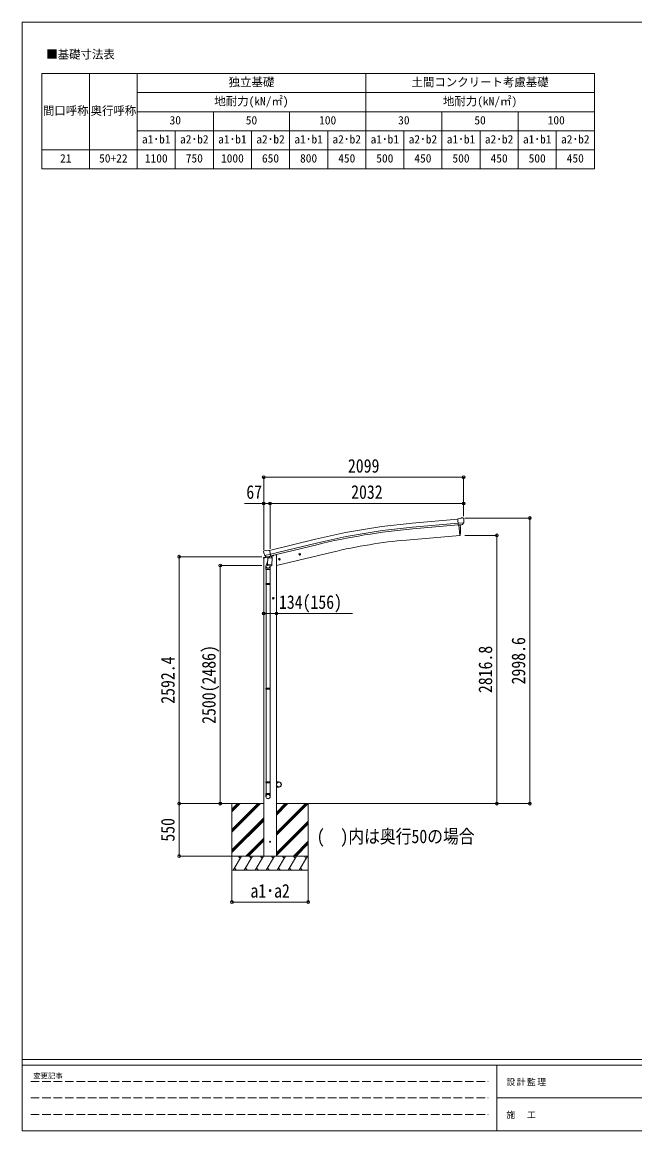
# Model space of a CAD drawing. Units: millimetres at full size, sheet at 1:30. Extents: x -8385 to 8479, y -5853 to 5787.
# Drawn here: x -8385 to -1953, y -5853 to 5787 of the extents above; entities that cross this region are included whole.
import ezdxf
from ezdxf.enums import TextEntityAlignment as Align

# ---------------------------------------------------------------- set-up
doc = ezdxf.new("R2010")
doc.units = ezdxf.units.MM
doc.header["$LTSCALE"] = 30
doc.header["$PDMODE"] = 32
doc.header["$PDSIZE"] = 30
doc.linetypes.add('DASHED3', pattern=[4, 3, -1])
for name, color, linetype, lineweight in [('0-0_0', 7, 'Continuous', 9), ('0-1_本体', 4, 'Continuous', 9), ('0-2_部品', 7, 'Continuous', 9), ('0-4_TABLE1', 3, 'Continuous', 9), ('0-5_DIM1', 3, 'Continuous', 9), ('0-A_寸法', 6, 'Continuous', 9), ('1-0_FRAME', 7, 'Continuous', 18), ('F-0_240', 7, 'Continuous', 9)]:
    doc.layers.add(name, color=color, linetype=linetype, lineweight=lineweight)
doc.styles.add('ＭＳ ゴシック', font='')
doc.styles.get('ＭＳ ゴシック').set_extended_font_data('MS Gothic')

msp = doc.modelspace()

# ---------------------------------------------------------------- linework, layer by layer
at = {"layer": '0-0_0'}
for p, q in [((-5849.55, -2417.54), (-6199.83, -2417.54)), ((-6182.55, -2505.19), (-6094.9, -2417.54)), ((-6182.55, -2491.05), (-6109.04, -2417.54)), ((-6182.55, -2476.91), (-6123.18, -2417.54)), ((-6182.55, -2717.32), (-5882.76, -2417.54)), ((-6182.55, -2703.18), (-5896.9, -2417.54)), ((-6182.55, -2689.04), (-5911.05, -2417.54)), ((-6182.55, -2417.54), (-6182.55, -3117.54)), ((-5715.55, -2509.39), (-5623.7, -2417.54)), ((-5715.55, -2523.53), (-5609.56, -2417.54)), ((-5715.55, -2537.67), (-5595.42, -2417.54)), ((-5715.55, -2735.66), (-5397.43, -2417.54)), ((-5715.55, -2721.52), (-5411.57, -2417.54)), ((-5715.55, -2749.8), (-5383.29, -2417.54)), ((-5715.55, -2417.54), (-3706.2, -2417.54)), ((-5382.55, -2417.54), (-5382.55, -3117.54)), ((-6182.55, -2901.17), (-5849.55, -2568.17)), ((-6182.55, -2915.31), (-5849.55, -2582.32)), ((-6182.55, -2929.46), (-5849.55, -2596.46)), ((-5715.55, -2933.65), (-5382.55, -2600.65)), ((-5715.55, -2947.79), (-5382.55, -2614.79)), ((-5715.55, -2961.93), (-5382.55, -2628.93)), ((-6036.78, -2967.54), (-5849.55, -2780.31)), ((-6022.64, -2967.54), (-5849.55, -2794.45)), ((-6008.5, -2967.54), (-5849.55, -2808.59)), ((-5537.31, -2967.54), (-5382.55, -2812.78)), ((-5523.16, -2967.54), (-5382.55, -2826.93)), ((-5509.02, -2967.54), (-5382.55, -2841.07)), ((-5382.55, -2967.54), (-6182.55, -2967.54)), ((-6169.85, -3117.54), (-6083.24, -2967.54)), ((-6098.24, -2993.52), (-6113.25, -2967.54)), ((-6054.38, -3117.54), (-5967.77, -2967.54)), ((-5982.77, -2993.52), (-5997.78, -2967.54)), ((-5938.91, -3117.54), (-5852.3, -2967.54)), ((-5867.3, -2993.52), (-5882.3, -2967.54)), ((-5823.44, -3117.54), (-5736.83, -2967.54)), ((-5751.83, -2993.52), (-5766.83, -2967.54)), ((-5707.97, -3117.54), (-5621.36, -2967.54)), ((-5636.36, -2993.52), (-5651.36, -2967.54)), ((-5592.49, -3117.54), (-5505.89, -2967.54)), ((-5535.89, -2967.54), (-5520.89, -2993.52)), ((-5477.03, -3117.54), (-5390.42, -2967.54)), ((-5420.42, -2967.54), (-5405.42, -2993.52)), ((-6182.55, -3117.54), (-5382.55, -3117.54)), ((-6154.85, -3091.56), (-6139.85, -3117.54)), ((-6039.38, -3091.56), (-6024.38, -3117.54)), ((-5923.91, -3091.56), (-5908.91, -3117.54)), ((-5808.44, -3091.56), (-5793.44, -3117.54)), ((-5692.97, -3091.56), (-5677.97, -3117.54)), ((-5577.5, -3091.56), (-5562.5, -3117.54)), ((-5462.03, -3091.56), (-5447.03, -3117.54))]:
    msp.add_line(p, q, dxfattribs=at)
at = {"layer": '0-1_本体'}
for p, q in [((-3812.71, 570.82), (-4289.65, 527.76)), ((-3809.01, 527.98), (-4285.79, 484.98)), ((-3807.48, 511), (-4284.26, 468.01)), ((-3800.18, 508.39), (-3790.63, 399.25)), ((-5789.51, 242.06), (-5306.58, 359.36)), ((-3790.63, 399.25), (-4348.5, 350.44)), ((-5779.48, 200.3), (-5296.44, 317.62)), ((-5775.5, 183.72), (-5292.42, 301.06)), ((-5849.55, 159.35), (-5849.55, -2967.54)), ((-5715.55, 195.46), (-5727.17, 195.46)), ((-5715.55, 82.34), (-5126.77, 223.7)), ((-5715.55, 195.46), (-5715.55, -2967.54))]:
    msp.add_line(p, q, dxfattribs=at)
msp.add_lwpolyline([(-3800.18, 508.39), (-3790.63, 399.25), (-3788.08, 399.56)], dxfattribs=at)
for centre, radius, start, end in [((-3665.05, -6398.68), 6954.55, 95.15276, 103.65276), ((-3665.05, -6398.68), 6911.6, 95.15276, 103.65276), ((-3665.05, -6398.68), 6894.55, 95.15276, 103.65276), ((-4483.54, 454.07), 700, 355.76043, 4.54658), ((-3884.82, -4949.37), 5320.05, 95, 103.5), ((-3788.45, 402.54), 3, 277, 355.76043)]:
    msp.add_arc(centre, radius, start, end, dxfattribs=at)
at = {"layer": '0-2_部品'}
for p, q in [((-3759.67, 583.11), (-3773.33, 581.91)), ((-3786.29, 574.76), (-3812.85, 572.43)), ((-3807.2, 507.77), (-3812.85, 572.43)), ((-3749.99, 532.47), (-3808.91, 527.31)), ((-3797.23, 508.64), (-3807.2, 507.77)), ((-3786.29, 574.76), (-3774.57, 581.52)), ((-3763.63, 511.58), (-3771.33, 510.91)), ((-3761.24, 512.98), (-3750.31, 531.92)), ((-3750.53, 577.36), (-3756.01, 581.96)), ((-3749.47, 575.32), (-3749.35, 573.97)), ((-5846.76, 235.65), (-5850.62, 229.35)), ((-5843.66, 237.9), (-5830.48, 241.06)), ((-5815.92, 238.39), (-5829.18, 241.08)), ((-5815.92, 238.39), (-5789.99, 244.61)), ((-5852.1, 158.74), (-5809.4, 168.99)), ((-5852.1, 165.63), (-5852.1, 158.74)), ((-5850.98, 227.07), (-5850.7, 225.92)), ((-5823.6, 174.84), (-5849.8, 168.55)), ((-5836.92, 186.77), (-5779.42, 200.57)), ((-5820.07, 171.86), (-5836.45, 186.35)), ((-5808.48, 122.34), (-5823.17, 83.78)), ((-5817.36, 171.29), (-5809.84, 173.09)), ((-5816.53, 171.39), (-5815, 171.76)), ((-5815, 171.76), (-5778.29, 180.57)), ((-5813.16, 171.53), (-5813.21, 170.79)), ((-5812.45, 169.75), (-5786.64, 163.32)), ((-5805.54, 164.41), (-5810.21, 97.57)), ((-5759.85, 161.21), (-5805.54, 164.41)), ((-5803.76, 167.59), (-5803.99, 164.3)), ((-5784.24, 178.75), (-5785.27, 164.14)), ((-5778.29, 180.57), (-5776.76, 180.94)), ((-5775.21, 183.04), (-5774.27, 182.98)), ((-5774.27, 182.98), (-5760.95, 167.66)), ((-5770.27, 178.39), (-5751.38, 182.92)), ((-5764.52, 94.37), (-5759.85, 161.21)), ((-5760.95, 167.66), (-5761.4, 161.32)), ((-5747.55, 191.1), (-5747.55, 187.78)), ((-5694.44, 146.54), (-5674.99, 151.21)), ((-5689.88, 154.32), (-5692.01, 147.12)), ((-5682.58, 156.07), (-5689.88, 154.32)), ((-5682.38, 139.15), (-5687.05, 158.6)), ((-5677.42, 150.63), (-5682.58, 156.07)), ((-5679.55, 143.43), (-5677.42, 150.63)), ((-5480.52, 197.9), (-5461.07, 202.57)), ((-5475.96, 205.68), (-5478.09, 198.48)), ((-5468.66, 207.43), (-5475.96, 205.68)), ((-5468.46, 190.51), (-5473.13, 209.96)), ((-5463.5, 201.99), (-5468.66, 207.43)), ((-5465.63, 194.79), (-5463.5, 201.99)), ((-5826.54, 41.7), (-5826.54, 76.05)), ((-5780.54, 41.7), (-5826.54, 41.7)), ((-5824.54, 41.7), (-5824.54, -105)), ((-5811.07, 85.1), (-5810.2, 97.57)), ((-5810.67, 83.74), (-5810.68, 83.74)), ((-5764.52, 94.37), (-5810.21, 97.57)), ((-5809.23, 82.96), (-5767.53, 80.05)), ((-5779.14, 80.86), (-5783.69, 69.54)), ((-5782.54, 41.7), (-5782.54, -105)), ((-5780.54, 76.36), (-5780.54, 41.7)), ((-5764.54, 94.37), (-5765.42, 81.68)), ((-5826.54, -107), (-5825.54, -105)), ((-5780.54, -107), (-5826.54, -107)), ((-5780.54, -115), (-5826.54, -115)), ((-5781.54, -105), (-5825.54, -105)), ((-5780.54, -107), (-5781.54, -105)), ((-5780.54, -115), (-5781.54, -117)), ((-5780.54, -107), (-5780.54, -115)), ((-5781.54, -117), (-5825.54, -117)), ((-5824.54, -117), (-5824.54, -1204.18)), ((-5782.54, -117), (-5782.54, -1204.18)), ((-5739.05, -261.04), (-5759.05, -261.04)), ((-5749.05, -253.53), (-5755.55, -257.29)), ((-5755.55, -257.29), (-5755.55, -264.79)), ((-5755.55, -264.79), (-5749.05, -268.54)), ((-5749.05, -271.04), (-5749.05, -251.04)), ((-5742.55, -257.29), (-5749.05, -253.53)), ((-5826.54, -1206.18), (-5825.54, -1204.18)), ((-5826.54, -1206.18), (-5826.54, -1214.18)), ((-5780.54, -1206.18), (-5826.54, -1206.18)), ((-5826.54, -1214.18), (-5825.54, -1216.18)), ((-5780.54, -1214.18), (-5826.54, -1214.18)), ((-5781.54, -1204.18), (-5825.54, -1204.18)), ((-5781.54, -1216.18), (-5825.54, -1216.18)), ((-5824.54, -1216.18), (-5824.54, -2309.37)), ((-5782.54, -1216.18), (-5782.54, -2309.37)), ((-5780.54, -1206.18), (-5781.54, -1204.18)), ((-5780.54, -1214.18), (-5781.54, -1216.18)), ((-5780.54, -1206.18), (-5780.54, -1214.18)), ((-5826.54, -2189.37), (-5825.54, -2187.37)), ((-5826.54, -2189.37), (-5826.54, -2197.37)), ((-5780.54, -2189.37), (-5826.54, -2189.37)), ((-5826.54, -2197.37), (-5825.54, -2199.37)), ((-5780.54, -2197.37), (-5826.54, -2197.37)), ((-5781.54, -2187.37), (-5825.54, -2187.37)), ((-5781.54, -2199.37), (-5825.54, -2199.37)), ((-5824.54, -2199.37), (-5824.54, -2309.37)), ((-5782.54, -2199.37), (-5782.54, -2309.37)), ((-5780.54, -2189.37), (-5781.54, -2187.37)), ((-5780.54, -2197.37), (-5781.54, -2199.37)), ((-5780.54, -2189.37), (-5780.54, -2197.37)), ((-5780.54, -2309.37), (-5826.54, -2309.37)), ((-5826.54, -2343.51), (-5826.54, -2309.37)), ((-5780.54, -2343.51), (-5780.54, -2309.37))]:
    msp.add_line(p, q, dxfattribs=at)
for points in [[(-3797.23, 508.64), (-3796.96, 508.58), (-3771.59, 510.8), (-3771.33, 510.91)], [(-3749.92, 533.1), (-3750.2, 532.11), (-3750.31, 531.92)], [(-5784.56, 179.16), (-5774.84, 181.5), (-5789.99, 244.61)], [(-5837.19, 187.34), (-5836.61, 186.5), (-5836.45, 186.35)], [(-5784.56, 179.16), (-5784.8, 179.01), (-5809.56, 173.07), (-5809.84, 173.09)], [(-5692.01, 147.12), (-5686.85, 141.68), (-5679.55, 143.43)], [(-5478.09, 198.48), (-5472.93, 193.04), (-5465.63, 194.79)], [(-5826.54, -107), (-5826.54, -115), (-5825.54, -117)], [(-5749.05, -268.54), (-5742.55, -264.79), (-5742.55, -257.29)]]:
    msp.add_lwpolyline(points, dxfattribs=at)
for centre, radius in [((-5684.72, 148.88), 8.5), ((-5684.72, 148.88), 7.7), ((-5684.72, 148.88), 6.5), ((-5470.79, 200.23), 8.5), ((-5470.79, 200.23), 7.7), ((-5470.79, 200.23), 6.5), ((-5749.05, -261.04), 8.5), ((-5749.05, -261.04), 7.7), ((-5749.05, -261.04), 6.5)]:
    msp.add_circle(centre, radius, dxfattribs=at)
at = {"layer": '0-2_部品', "color": 4}
msp.add_circle((-5782.55, -2817.54), 4.5, dxfattribs=at)
at = {"layer": '0-2_部品'}
for centre, radius, start, end in [((-3759.23, 578.13), 5, 50.00648, 94.99352), ((-3773.07, 578.93), 3, 95, 120), ((-3950.98, 556.33), 202.4, 353.4085, 5), ((-5842.5, 233.03), 5, 103.5, 148.5), ((-5829.78, 238.14), 3, 78.5, 103.5), ((-5849.1, 165.63), 3, 103.5, 180), ((-5653.9, 273.17), 202.4, 193.5, 205.09125), ((-5816.64, 171.88), 0.5, 248.23754, 283.5), ((-5813.66, 171.57), 0.5, 356, 103.5), ((-5812.21, 170.72), 1, 176, 256), ((-5786.29, 164.29), 1.03, 250.03897, 351.96569), ((-5783.65, 178.67), 0.604, 100.59842, 172.20595), ((-5776.88, 181.43), 0.5, 283.5, 318.76246), ((-5752.55, 187.78), 5, 283.5, 0), ((-5796.54, 76.05), 30, 177.45142, 180), ((-5809.13, 84.93), 1.95, 175.04017, 217.47766), ((-5809.09, 84.96), 2, 217.40962, 266), ((-5767.39, 82.04), 2, 266, 349.46843)]:
    msp.add_arc(centre, radius, start, end, dxfattribs=at)
for centre, major_axis, ratio, start_param, end_param in [((-3745.14, 579.36), (-15.35, 3.44), 0.101033, 5.97514262, 5.97537366), ((-3763.9, 514.58), (1.62, -2.54), 0.997631, 5.80419048, 5.89294842), ((-3763.97, 514.69), (-3.5, 2.17), 0.650902, 2.11455212, 2.18736272), ((-3763.84, 514.49), (1.62, -2.54), 0.997631, 5.96575902, 6.76218013), ((-3752.46, 575.06), (2.71, -1.31), 0.997474, 0.53665673, 1.32256522), ((-5848.06, 227.79), (-1.57, -2.57), 0.99628, 4.71238898, 5.49965061), ((-5818.08, 174.11), (-0.73, -2.92), 0.997631, 5.80419048, 6.60061159), ((-5818.03, 174.34), (2.63, 3.16), 0.650902, 4.09582259, 4.16863319), ((-5818.06, 174.21), (-0.73, -2.92), 0.997631, 0.39023689, 0.47899483), ((-5803.54, 76.36), (23, 0), 0.996195, 2.35855691, 6.32532375), ((-5803.54, 76.36), (21, 0), 0.996195, 2.77866839, 5.95123941), ((-5803.54, -2341.77), (-23, 0), 0.996195, 3.14159265, 6.28318531), ((-5803.54, -2343.51), (-23, 0), 0.996195, 3.14159265, 6.28318531), ((-5803.54, -2343.51), (0, -23.43), 0.981806, 4.71238898, 7.85398163)]:
    msp.add_ellipse(centre, major_axis=major_axis, ratio=ratio, start_param=start_param, end_param=end_param, dxfattribs=at)
msp.add_ellipse((-5803.54, -2343.51), major_axis=(21, 0), ratio=0.996195, dxfattribs=at)
at = {"layer": '0-5_DIM1'}
for p, q in [((-5715.55, -2167.54), (-5715.55, -2190.24)), ((-5715.55, -2167.54), (-5713.55, -2167.54)), ((-5713.55, -2190.24), (-5713.55, -2167.54)), ((-5690.55, -2190.24), (-5713.55, -2190.24)), ((-5713.55, -2192.24), (-5690.55, -2192.24)), ((-5715.55, -2267.54), (-5715.55, -2244.84)), ((-5715.55, -2267.54), (-5713.55, -2267.54)), ((-5713.55, -2242.84), (-5690.55, -2242.84)), ((-5690.55, -2244.84), (-5713.55, -2244.84)), ((-5713.55, -2244.84), (-5713.55, -2267.54))]:
    msp.add_line(p, q, dxfattribs=at)
msp.add_circle((-5690.55, -2217.54), 25, dxfattribs=at)
for centre, radius, start, end in [((-5713.55, -2190.24), 2, 180, 270), ((-5690.55, -2217.54), 27.3, 270, 90), ((-5690.55, -2217.54), 25.3, 270, 90), ((-5713.55, -2244.84), 2, 90, 180)]:
    msp.add_arc(centre, radius, start, end, dxfattribs=at)
at = {"layer": '0-A_寸法'}
for p, q in [((-5849.55, 1008.92), (-5849.55, 734.3)), ((-3750.55, 1008.92), (-5849.55, 1008.92)), ((-3750.55, 1008.92), (-3750.55, 734.3)), ((-5849.55, 734.3), (-6049.55, 734.3)), ((-5849.55, 734.3), (-5849.55, 246.73)), ((-5849.55, 734.3), (-5782.55, 734.3)), ((-5782.55, 734.3), (-5782.55, 257.87)), ((-5782.55, 734.3), (-3750.55, 734.3)), ((-3750.55, 734.3), (-3750.55, 600.61)), ((-3054.95, 581.02), (-3736.37, 581.02)), ((-3054.95, -2417.54), (-3054.95, 581.02)), ((-3402.07, 399.25), (-3736.37, 399.25)), ((-3402.07, -2417.54), (-3402.07, 399.25)), ((-6736.39, 174.86), (-6736.39, -2417.54)), ((-6736.39, 174.86), (-5868.07, 174.86)), ((-6305.72, 82.44), (-5868.07, 82.44)), ((-6305.72, -2417.54), (-6305.72, 82.44)), ((-5849.55, -421.49), (-5715.55, -421.49)), ((-5715.55, -421.49), (-4917.17, -421.49)), ((-6736.39, -2967.54), (-6736.39, -2417.54)), ((-6736.39, -2417.54), (-6182.55, -2417.54)), ((-6305.72, -2417.54), (-5868.07, -2417.54)), ((-3402.07, -2417.54), (-3736.37, -2417.54)), ((-3054.95, -2417.54), (-3706.2, -2417.54)), ((-6736.39, -2967.54), (-6182.55, -2967.54)), ((-5382.55, -3450.86), (-5382.55, -3123.4))]:
    msp.add_line(p, q, dxfattribs=at)
msp.add_lwpolyline([(-5382.55, -3450.86), (-6182.55, -3450.86), (-6182.55, -3123.4)], dxfattribs=at)
for p in [(-5849.55, 1008.92), (-3750.55, 1008.92), (-5849.55, 734.3), (-5782.55, 734.3), (-3750.55, 734.3), (-3054.95, 581.02), (-3402.07, 399.25), (-6736.39, 174.86), (-6305.72, 82.44), (-5849.55, -421.49), (-5715.55, -421.49), (-6736.39, -2417.54), (-6305.72, -2417.54), (-3402.07, -2417.54), (-3054.95, -2417.54), (-6736.39, -2967.54), (-6182.55, -3450.86), (-5382.55, -3450.86)]:
    msp.add_point(p, dxfattribs=at)
at = {"layer": '1-0_FRAME'}
for p, q in [((-8177.69, 5247.4), (-2377.69, 5247.4)), ((-8177.69, 5247.4), (-8177.69, 4247.4)), ((-7677.69, 5247.4), (-7677.69, 4247.4)), ((-4777.69, 5247.4), (-4777.69, 4247.4)), ((-7177.69, 5047.4), (-2377.69, 5047.4)), ((-7177.69, 4847.4), (-2377.69, 4847.4)), ((-3977.69, 4847.4), (-3977.69, 4247.4)), ((-7177.69, 4647.4), (-2377.69, 4647.4)), ((-3577.69, 4647.4), (-3577.69, 4247.4)), ((-2777.69, 4647.4), (-2777.69, 4247.4))]:
    msp.add_line(p, q, dxfattribs=at)
for points in [[(-7177.69, 5247.4), (-7177.69, 5047.4), (-7177.69, 4447.4), (-7177.69, 4247.4)], [(-2377.69, 5247.4), (-2377.69, 4647.4), (-2377.69, 4247.4)], [(-6377.69, 4847.4), (-6377.69, 4647.4), (-6377.69, 4247.4)], [(-5577.69, 4847.4), (-5577.69, 4647.4), (-5577.69, 4247.4)], [(-3177.69, 4847.4), (-3177.69, 4447.4), (-3177.69, 4247.4)], [(-6777.69, 4647.4), (-6777.69, 4447.4), (-6777.69, 4247.4)], [(-5977.69, 4647.4), (-5977.69, 4447.4), (-5977.69, 4247.4)], [(-5177.69, 4647.4), (-5177.69, 4447.4), (-5177.69, 4247.4)], [(-4377.69, 4647.4), (-4377.69, 4447.4), (-4377.69, 4247.4)], [(-8177.69, 4447.4), (-7177.69, 4447.4), (-2377.69, 4447.4)], [(-8177.69, 4247.4), (-7677.69, 4247.4), (-4777.69, 4247.4), (-3177.69, 4247.4), (-2377.69, 4247.4)]]:
    msp.add_lwpolyline(points, dxfattribs=at)
at = {"layer": 'F-0_240', "color": 5}
for p, q in [((-8385.45, 5787.34), (-8385.45, -5852.66)), ((-8385.45, 5787.34), (8054.55, 5787.34)), ((-8385.45, -5102.66), (8054.55, -5102.66)), ((-8385.45, -5162.66), (5387.79, -5162.66)), ((-3402.21, -5162.66), (-3402.21, -5852.66)), ((-3402.21, -5507.66), (2747.79, -5507.66)), ((-8385.45, -5852.66), (8054.55, -5852.66))]:
    msp.add_line(p, q, dxfattribs=at)
at = {"layer": 'F-0_240', "color": 4, "linetype": 'DASHED3'}
for p, q in [((-8295.46, -5335.16), (-3492.21, -5335.16)), ((-8295.46, -5507.66), (-3492.21, -5507.66)), ((-8295.46, -5680.16), (-3492.21, -5680.16))]:
    msp.add_line(p, q, dxfattribs=at)

# ---------------------------------------------------------------- texts
at = {"layer": '0-4_TABLE1', "color": 7, "style": 'ＭＳ ゴシック', "width": 0.85}
msp.add_text('(\u3000)内は奥行50の場合', height=143, dxfattribs=at).set_placement((-5292.34, -2875.39), align=Align.BOTTOM_LEFT)
at = {"layer": '0-A_寸法', "color": 7, "style": 'ＭＳ ゴシック', "width": 0.85}
for s, p in [('2099', (-4965.05, 1014.92)), ('67', (-6032.05, 740.3)), ('2032', (-4931.55, 740.3)), ('134(156)', (-5689.3, -415.49)), ('a1･a2', (-5988.8, -3446.86))]:
    msp.add_text(s, height=143, dxfattribs=at).set_placement(p, align=Align.BOTTOM_LEFT)
for s, p in [('2998.6', (-3060.95, -1165.76)), ('2500(2486)', (-6311.72, -1580.05)), ('2816.8', (-3408.07, -1256.64)), ('2592.4', (-6742.39, -1368.84)), ('550', (-6742.39, -2816.29))]:
    msp.add_text(s, height=143, rotation=90, dxfattribs=at).set_placement(p, align=Align.BOTTOM_LEFT)
at = {"layer": '1-0_FRAME', "style": 'ＭＳ ゴシック'}
for s, p in [('■基礎寸法表', (-8132.39, 5378.84)), ('独立基礎', (-6217.69, 5087.4)), ('土間コンクリート考慮基礎', (-4297.69, 5087.4)), ('地耐力(kN/㎡)', (-6367.69, 4887.4)), ('地耐力(kN/㎡)', (-3967.69, 4887.4)), ('間口呼称', (-8167.69, 4787.4)), ('奥行呼称', (-7667.69, 4787.4)), ('30', (-6837.69, 4687.4)), ('50', (-6037.69, 4687.4)), ('100', (-5267.69, 4687.4)), ('30', (-4437.69, 4687.4)), ('50', (-3637.69, 4687.4)), ('100', (-2867.69, 4687.4)), ('a1･b1', (-7127.69, 4487.4)), ('a2･b2', (-6727.69, 4487.4)), ('a1･b1', (-6327.69, 4487.4)), ('a2･b2', (-5927.69, 4487.4)), ('a1･b1', (-5527.69, 4487.4)), ('a2･b2', (-5127.69, 4487.4)), ('a1･b1', (-4727.69, 4487.4)), ('a2･b2', (-4327.69, 4487.4)), ('a1･b1', (-3927.69, 4487.4)), ('a2･b2', (-3527.69, 4487.4)), ('a1･b1', (-3127.69, 4487.4)), ('a2･b2', (-2727.69, 4487.4)), ('21', (-7987.69, 4287.4)), ('50+22', (-7577.69, 4287.4)), ('1100', (-7097.69, 4287.4)), ('750', (-6667.69, 4287.4)), ('1000', (-6297.69, 4287.4)), ('650', (-5867.69, 4287.4)), ('800', (-5467.69, 4287.4)), ('450', (-5067.69, 4287.4)), ('500', (-4667.69, 4287.4)), ('450', (-4267.69, 4287.4)), ('500', (-3867.69, 4287.4)), ('450', (-3467.69, 4287.4)), ('500', (-3067.69, 4287.4)), ('450', (-2667.69, 4287.4))]:
    msp.add_text(s, height=87.98, dxfattribs=at).set_placement(p, align=Align.BOTTOM_LEFT)
at = {"layer": 'F-0_240', "style": 'ＭＳ ゴシック'}
msp.add_text('変更記事', height=54.99, dxfattribs=at).set_placement((-8268.23, -5320.16), align=Align.BOTTOM_LEFT)
at = {"layer": 'F-0_240', "char_height": 65.98, "attachment_point": 7, "style": 'ＭＳ ゴシック'}
for s, insert in [('\\T1.17;設計監理', (-3300.89, -5380.16)), ('\\T1.17;施\u3000工', (-3300.89, -5725.16))]:
    msp.add_mtext(s, dxfattribs=dict(at, insert=insert))

doc.saveas('drawing.dxf')
